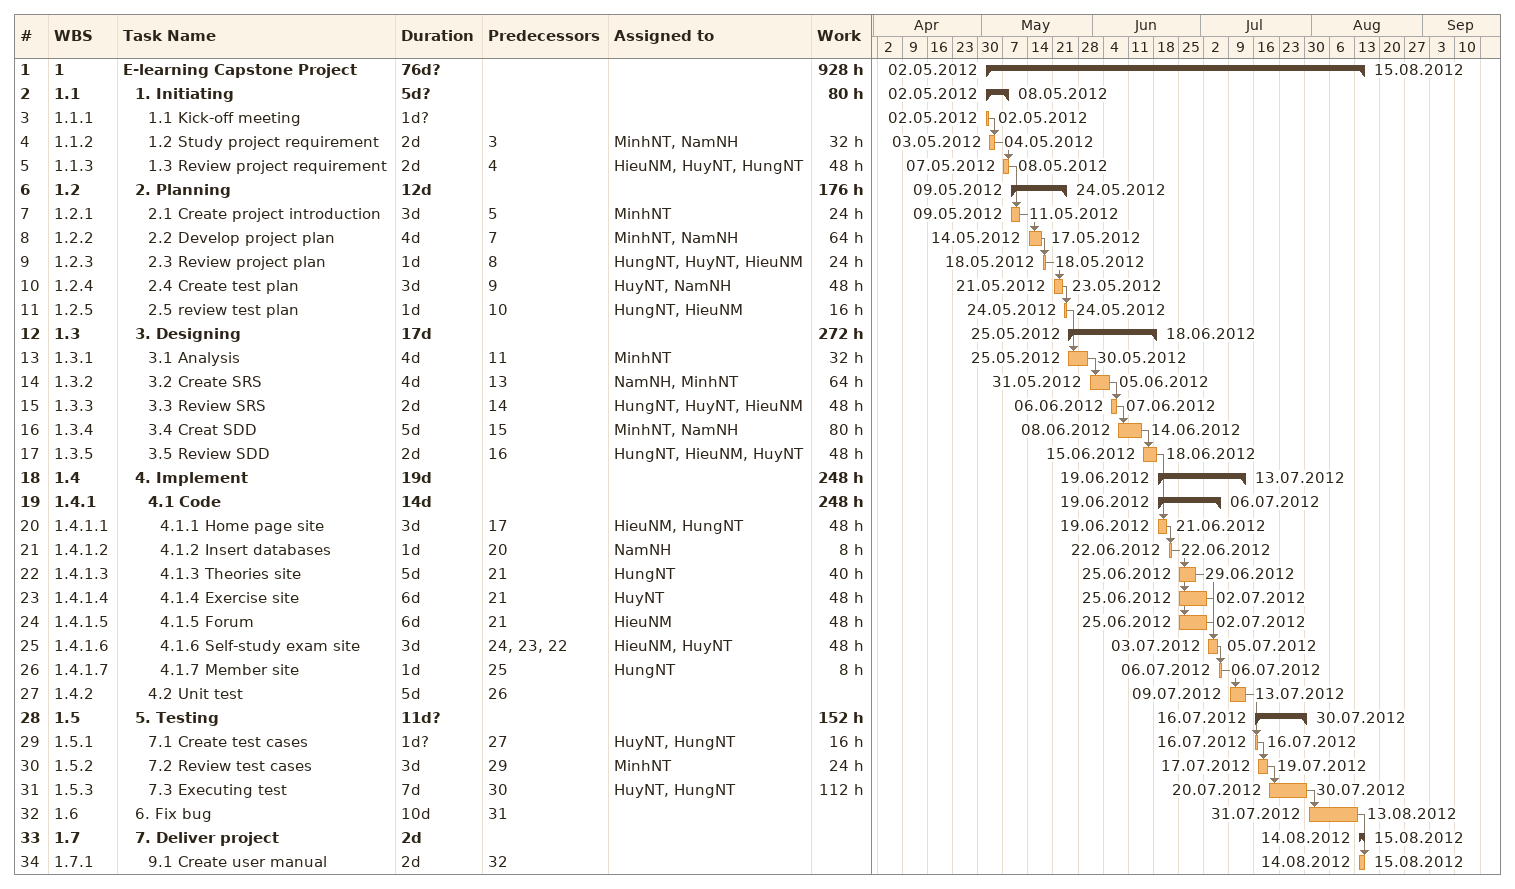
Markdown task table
| ID | WBS | Task | Duration | Start | Finish | Predecessors | Resources | Work (h) |
|---|---|---|---|---|---|---|---|---|
| 1 | 1 | **E-learning Capstone Project** | 76d? | 2012-05-02 | 2012-08-15 |  |  | 928 |
| 2 | 1.1 | **1. Initiating** | 5d? | 2012-05-02 | 2012-05-08 |  |  | 80 |
| 3 | 1.1.1 | 1.1 Kick-off meeting | 1d? | 2012-05-02 | 2012-05-02 |  |  |  |
| 4 | 1.1.2 | 1.2 Study project requirement | 2d | 2012-05-03 | 2012-05-04 | 3 | MinhNT, NamNH | 32 |
| 5 | 1.1.3 | 1.3 Review project requirement | 2d | 2012-05-07 | 2012-05-08 | 4 | HieuNM, HuyNT, HungNT | 48 |
| 6 | 1.2 | **2. Planning** | 12d | 2012-05-09 | 2012-05-24 |  |  | 176 |
| 7 | 1.2.1 | 2.1 Create project introduction | 3d | 2012-05-09 | 2012-05-11 | 5 | MinhNT | 24 |
| 8 | 1.2.2 | 2.2 Develop project plan | 4d | 2012-05-14 | 2012-05-17 | 7 | MinhNT, NamNH | 64 |
| 9 | 1.2.3 | 2.3 Review project plan | 1d | 2012-05-18 | 2012-05-18 | 8 | HungNT, HuyNT, HieuNM | 24 |
| 10 | 1.2.4 | 2.4 Create test plan | 3d | 2012-05-21 | 2012-05-23 | 9 | HuyNT, NamNH | 48 |
| 11 | 1.2.5 | 2.5 review test plan | 1d | 2012-05-24 | 2012-05-24 | 10 | HungNT, HieuNM | 16 |
| 12 | 1.3 | **3. Designing** | 17d | 2012-05-25 | 2012-06-18 |  |  | 272 |
| 13 | 1.3.1 | 3.1 Analysis | 4d | 2012-05-25 | 2012-05-30 | 11 | MinhNT | 32 |
| 14 | 1.3.2 | 3.2 Create SRS | 4d | 2012-05-31 | 2012-06-05 | 13 | NamNH, MinhNT | 64 |
| 15 | 1.3.3 | 3.3 Review SRS | 2d | 2012-06-06 | 2012-06-07 | 14 | HungNT, HuyNT, HieuNM | 48 |
| 16 | 1.3.4 | 3.4 Creat SDD | 5d | 2012-06-08 | 2012-06-14 | 15 | MinhNT, NamNH | 80 |
| 17 | 1.3.5 | 3.5 Review SDD | 2d | 2012-06-15 | 2012-06-18 | 16 | HungNT, HieuNM, HuyNT | 48 |
| 18 | 1.4 | **4. Implement** | 19d | 2012-06-19 | 2012-07-13 |  |  | 248 |
| 19 | 1.4.1 | **4.1 Code** | 14d | 2012-06-19 | 2012-07-06 |  |  | 248 |
| 20 | 1.4.1.1 | 4.1.1 Home page site | 3d | 2012-06-19 | 2012-06-21 | 17 | HieuNM, HungNT | 48 |
| 21 | 1.4.1.2 | 4.1.2 Insert databases | 1d | 2012-06-22 | 2012-06-22 | 20 | NamNH | 8 |
| 22 | 1.4.1.3 | 4.1.3 Theories site | 5d | 2012-06-25 | 2012-06-29 | 21 | HungNT | 40 |
| 23 | 1.4.1.4 | 4.1.4 Exercise site | 6d | 2012-06-25 | 2012-07-02 | 21 | HuyNT | 48 |
| 24 | 1.4.1.5 | 4.1.5 Forum | 6d | 2012-06-25 | 2012-07-02 | 21 | HieuNM | 48 |
| 25 | 1.4.1.6 | 4.1.6 Self-study exam site | 3d | 2012-07-03 | 2012-07-05 | 24, 23, 22 | HieuNM, HuyNT | 48 |
| 26 | 1.4.1.7 | 4.1.7 Member site | 1d | 2012-07-06 | 2012-07-06 | 25 | HungNT | 8 |
| 27 | 1.4.2 | 4.2 Unit test | 5d | 2012-07-09 | 2012-07-13 | 26 |  |  |
| 28 | 1.5 | **5. Testing** | 11d? | 2012-07-16 | 2012-07-30 |  |  | 152 |
| 29 | 1.5.1 | 7.1 Create test cases | 1d? | 2012-07-16 | 2012-07-16 | 27 | HuyNT, HungNT | 16 |
| 30 | 1.5.2 | 7.2 Review test cases | 3d | 2012-07-17 | 2012-07-19 | 29 | MinhNT | 24 |
| 31 | 1.5.3 | 7.3 Executing test | 7d | 2012-07-20 | 2012-07-30 | 30 | HuyNT, HungNT | 112 |
| 32 | 1.6 | 6. Fix bug | 10d | 2012-07-31 | 2012-08-13 | 31 |  |  |
| 33 | 1.7 | **7. Deliver project** | 2d | 2012-08-14 | 2012-08-15 |  |  |  |
| 34 | 1.7.1 | 9.1 Create user manual | 2d | 2012-08-14 | 2012-08-15 | 32 |  |  |
